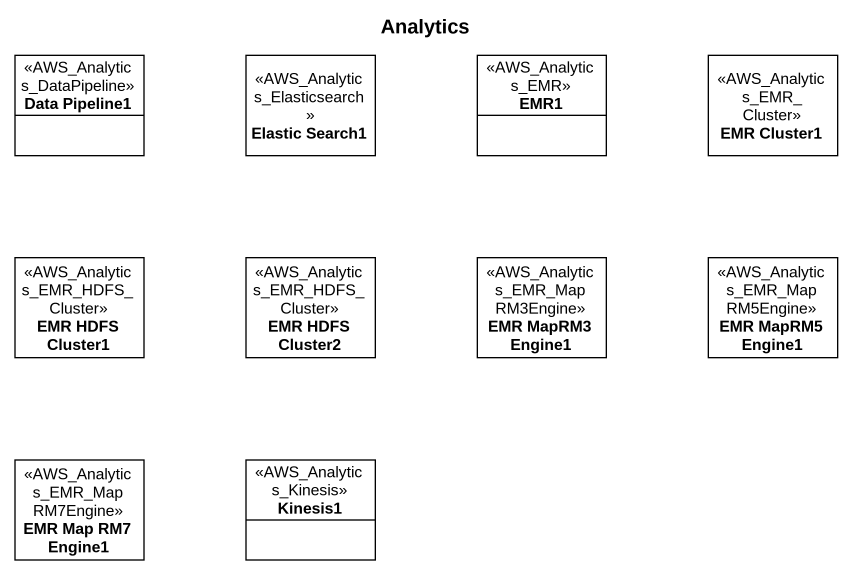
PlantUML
@startuml
title Analytics
hide circle
hide empty members
class "Data Pipeline1" as Data_Pipeline1 <<AWS_Analytics_DataPipeline>>
class "Elastic Search1" as Elastic_Search1 <<AWS_Analytics_Elasticsearch>>
class EMR1 <<AWS_Analytics_EMR>>
class "EMR Cluster1" as EMR_Cluster1 <<AWS_Analytics_EMR_Cluster>>
class "EMR HDFS Cluster1" as EMR_HDFS_Cluster1 <<AWS_Analytics_EMR_HDFS_Cluster>>
class "EMR HDFS Cluster2" as EMR_HDFS_Cluster2 <<AWS_Analytics_EMR_HDFS_Cluster>>
class "EMR MapRM3 Engine1" as EMR_MapRM3_Engine1 <<AWS_Analytics_EMR_MapRM3Engine>>
class "EMR MapRM5 Engine1" as EMR_MapRM5_Engine1 <<AWS_Analytics_EMR_MapRM5Engine>>
class "EMR Map RM7 Engine1" as EMR_Map_RM7_Engine1 <<AWS_Analytics_EMR_MapRM7Engine>>
class Kinesis1 <<AWS_Analytics_Kinesis>>
@enduml
